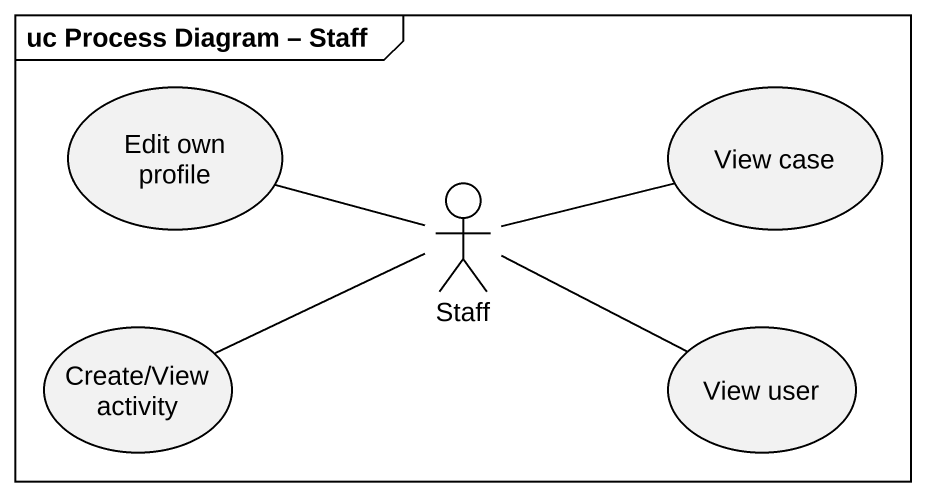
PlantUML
@startuml
mainframe uc Process Diagram – Staff
usecase "Edit own profile" as Edit_own_profile
usecase "View case" as View_case
actor Staff
usecase "Create/View activity" as Create_View_activity
usecase "View user" as View_user
Staff -left- Edit_own_profile
Staff -right- View_case
Staff -left- Create_View_activity
Staff -right- View_user
@enduml
